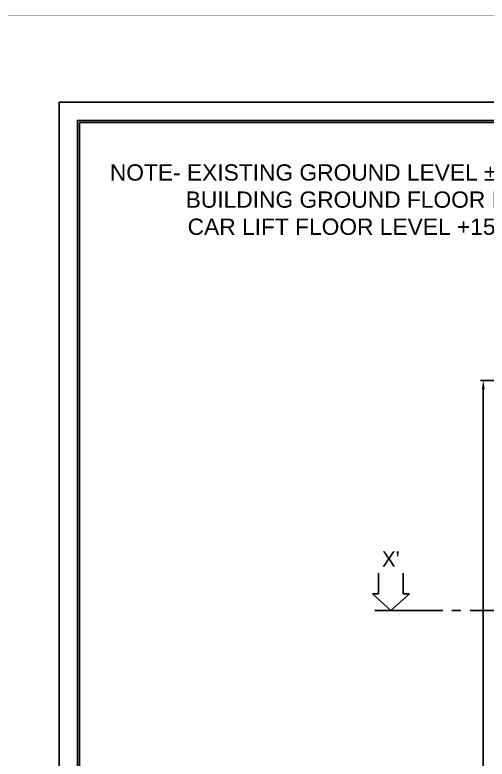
# Model space of a CAD drawing. Header units: millimetres. Extents: x -5 to 1510635, y -6 to 71285.
# Drawn here: x 362423 to 375398, y 27052 to 47525 of the extents above; entities that cross this region are included whole.
import ezdxf
from ezdxf.enums import TextEntityAlignment as Align

# ---------------------------------------------------------------- set-up
doc = ezdxf.new("R2010")
doc.units = ezdxf.units.MM
doc.header["$LTSCALE"] = 1000
doc.linetypes.add('CENTER', pattern=[2, 1.25, -0.25, 0.25, -0.25])
for name, color, linetype in [('1', 1, 'CENTER'), ('3', 3, 'Continuous'), ('MP-2', 42, 'Continuous'), ('MP-7', 7, 'Continuous'), ('MP-8', 8, 'Continuous'), ('S-TEXT-3', 31, 'Continuous')]:
    doc.layers.add(name, color=color, linetype=linetype)
doc.styles.add('GHD', font='OUTLINE', dxfattribs={"bigfont": 'GHD'})
doc.styles.add('H', font='arial.ttf')
doc.dimstyles.new('MPS2', dxfattribs={"dimscale": 100, "dimtxt": 3, "dimasz": 3, "dimexe": 1, "dimexo": 1, "dimgap": 1, "dimtad": 1, "dimzin": 12, "dimdsep": 46, "dimtxsty": 'Standard', "dimcen": 1, "dimclrd": 1, "dimclre": 1, "dimclrt": 7, "dimazin": 2, "dimtfac": 1, "dimtmove": 0, "dimatfit": 3, "dimfxl": 1, "dimarcsym": 0})

# ---------------------------------------------------------------- blocks, each defined once
blk = doc.blocks.new('*D222')
at = {"layer": 'DEFPOINTS', "color": 0, "linetype": 'ByBlock', "transparency": 16777216}
for p in [(394136, 37468), (375293, 13082), (379301, 13082, 0)]:
    blk.add_point(p, dxfattribs=at)
at = {"layer": 'S-TEXT-3', "color": 1, "linetype": 'ByBlock', "lineweight": -2, "transparency": 16777216}
for p, q in [((394056, 37468), (375213, 37468)), ((375293, 37228), (375293, 13322)), ((379221, 13082), (375213, 13082))]:
    blk.add_line(p, q, dxfattribs=at)
at = {"layer": 'S-TEXT-3', "color": 1, "linetype": 'ByBlock', "transparency": 16777216}
for points in [[(375253, 37228), (375333, 37228), (375293, 37468)], [(375253, 13322), (375333, 13322), (375293, 13082)]]:
    blk.add_solid(points, dxfattribs=at)
at = {"layer": 'S-TEXT-3', "color": 7, "linetype": 'ByBlock', "transparency": 16777216, "insert": (375093, 25275), "char_height": 240, "attachment_point": 5, "rotation": 90}
blk.add_mtext('24385', dxfattribs=at)

msp = doc.modelspace()

# ---------------------------------------------------------------- linework, layer by layer
at = {"layer": '1'}
msp.add_line((388177.944, 31141.009, 0), (373197.016, 31141.009, 0), dxfattribs=at)
at = {"layer": '3'}
msp.add_line((373197.016, 31141.009, 0), (372314.016, 31141.009, 0), dxfattribs=at)
at = {"layer": 'MP-2'}
for p, q in [((372415.222, 31603.325, 0), (372415.222, 32166.484, 0)), ((373095.806, 31603.318, 0), (373095.806, 32166.477, 0)), ((372755.513, 31141.016, 0), (372247.106, 31603.325, 0)), ((372247.106, 31603.325, 0), (372415.222, 31603.325, 0)), ((372755.513, 31141.016, 0), (373263.92, 31603.325, 0)), ((373263.922, 31603.318, 0), (373095.806, 31603.318, 0))]:
    msp.add_line(p, q, dxfattribs=at)
at = {"layer": 'MP-2', "const_width": 10}
msp.add_lwpolyline([(428400, 0), (361200, 0), (361200, 47520), (428400, 47520)], close=True, dxfattribs=at)
at = {"layer": 'MP-7'}
for points in [[(363640, 45120), (425960, 45120), (425960, 2400), (363640, 2400)], [(425461.091, 2898.909), (364138.909, 2898.909), (364138.909, 44621.091), (425461.091, 44621.091)], [(364194.343, 44565.657), (425405.657, 44565.657), (425405.657, 2954.343), (364194.343, 2954.343)]]:
    msp.add_lwpolyline(points, close=True, dxfattribs=at)

# ---------------------------------------------------------------- texts
at = {"layer": '3', "style": 'GHD'}
msp.add_text("X'", height=423.36, dxfattribs=at).set_placement((372751.595, 32344.365, 0), align=Align.CENTER)
at = {"layer": 'MP-8', "linetype": 'ByBlock', "insert": (365031.215, 43413.851), "char_height": 447.61621, "attachment_point": 1, "style": 'H'}
msp.add_mtext_dynamic_manual_height_columns('{\\fArial|b0|i0|c238|p34;NOTE- EXISTING GROUND LEVEL %%P0\\P            BUILDING GROUND FLOOR FINISHED LEVEL +600\\P^I  CAR LIFT FLOOR LEVEL +150}', width=29952.96773, gutter_width=1598.629, heights=[0], dxfattribs=at)

# ---------------------------------------------------------------- dimensions: what is measured, and where the dimension line sits
at = {"layer": 'S-TEXT-3', "linetype": 'ByBlock'}
dim = msp.add_linear_dim(base=(375292.51, 13082.423), p1=(394135.865, 37467.724), p2=(379301.147, 13082.423, 0), angle=90, dimstyle='MPS2', override={"dimscale": 80, "dimdec": 0, "dimtmove": 1}, dxfattribs=at)
dim.commit()
dim.dimension.update_dxf_attribs({"geometry": '*D222', "text_midpoint": (375092.51, 25275.074)})

doc.saveas('drawing.dxf')
